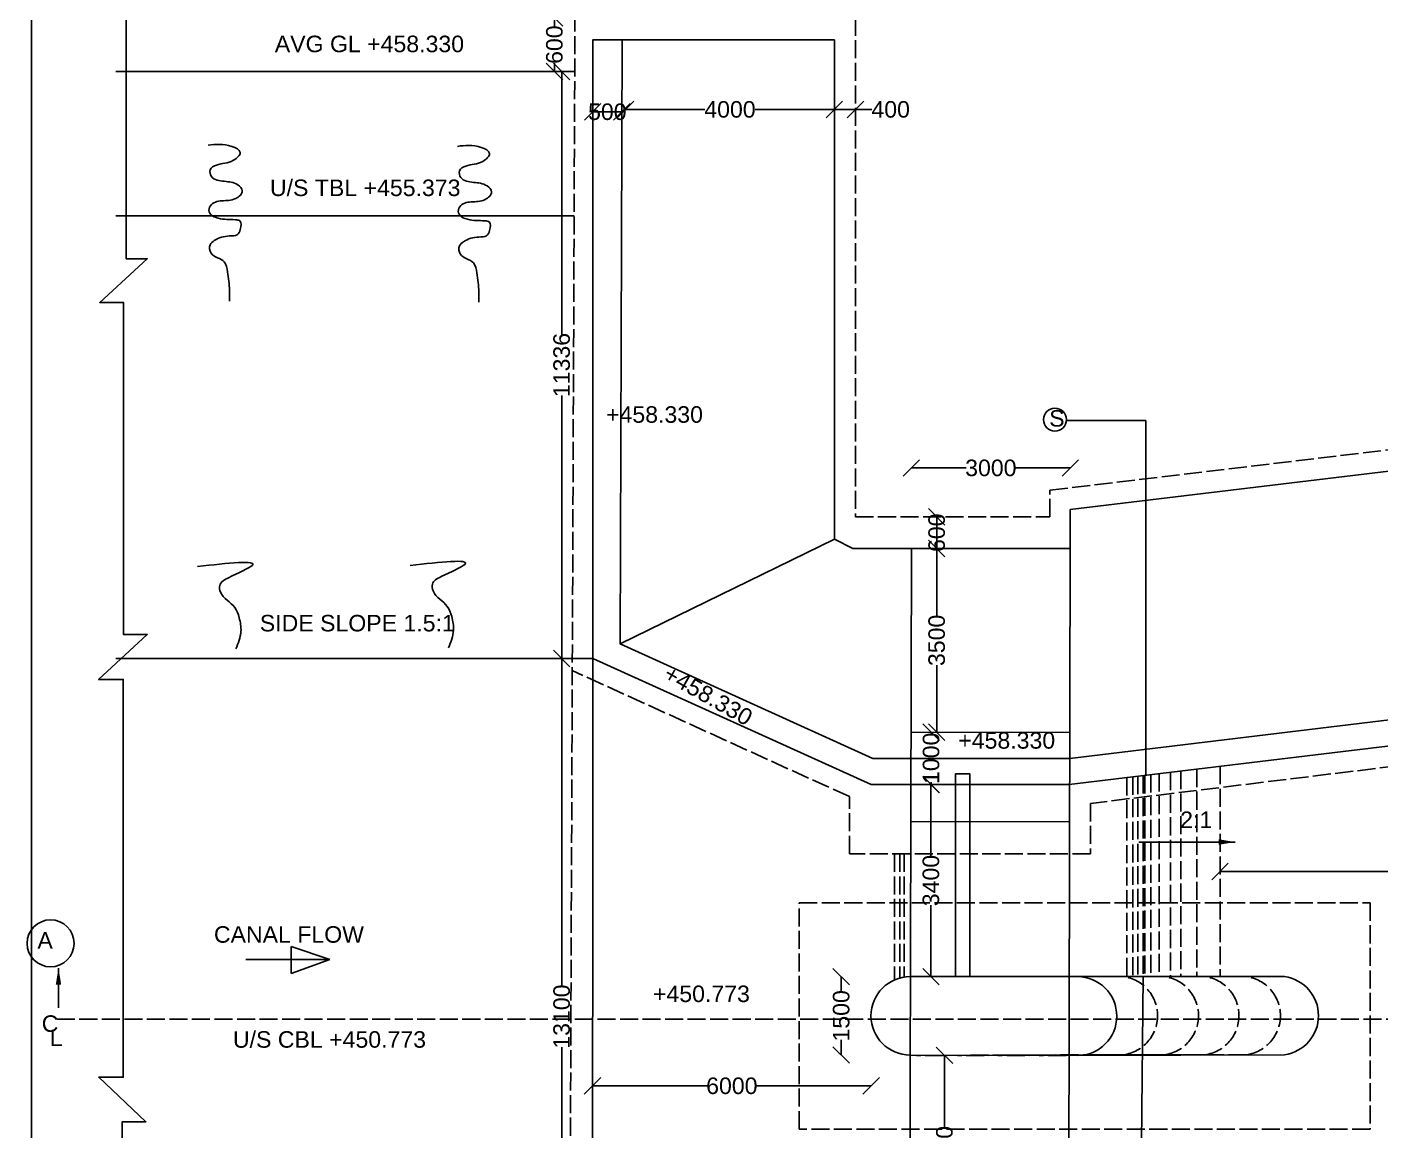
# Model space of a CAD drawing. Header units: millimetres. Extents: x 2279913 to 2283664, y 18293386 to 18295709.
# Drawn here: x 2279913 to 2280814, y 18294194 to 18294929 of the extents above; entities that cross this region are included whole.
import ezdxf

# ---------------------------------------------------------------- set-up
doc = ezdxf.new("R2010")
doc.units = ezdxf.units.MM
doc.header["$MEASUREMENT"] = 0
doc.linetypes.add('ACAD_ISO02W100', pattern=[15, 12, -3])
doc.layers.add('DRAWING', color=2, linetype='Continuous')
doc.layers.add('TEXT', color=2, linetype='Continuous')
doc.styles.get("Standard").update_dxf_attribs({"font": 'arial.ttf', "height": 11})
doc.dimstyles.get("Standard").update_dxf_attribs({"dimtxt": 11, "dimasz": 11, "dimexe": 0.18, "dimexo": 0.0625, "dimgap": 0.09, "dimtad": 0, "dimdec": 0, "dimzin": 0, "dimdsep": 46, "dimtxsty": 'Standard', "dimblk": 'OBLIQUE', "dimcen": 0.09, "dimse1": 1, "dimse2": 1, "dimadec": 0, "dimazin": 0, "dimtfac": 1, "dimtdec": 0, "dimtofl": 0, "dimtmove": 0, "dimatfit": 3, "dimfxl": 1, "dimtolj": 1, "dimtzin": 0, "dimarcsym": 0})

# ---------------------------------------------------------------- blocks, each defined once
blk = doc.blocks.new('_Oblique')
at = {"color": 0, "linetype": 'ByBlock', "lineweight": -2}
blk.add_line((-0.5, -0.5), (0.5, 0.5), dxfattribs=at)
blk = doc.blocks.new('*D81')
at = {"layer": 'Defpoints', "color": 0, "transparency": 16777216}
for p in [(2280450.26, 18294951.62), (2280289.35, 18294920.5), (2280450.26, 18294920.5)]:
    blk.add_point(p, dxfattribs=at)
at = {"layer": 'TEXT', "color": 0, "lineweight": -2, "transparency": 16777216}
for p, q in [((2280289.35, 18294951.62), (2280353.09, 18294951.62)), ((2280450.26, 18294951.62), (2280386.52, 18294951.62))]:
    blk.add_line(p, q, dxfattribs=at)
at = {"layer": 'TEXT', "color": 0, "lineweight": -2, "transparency": 16777216, "xscale": 11, "yscale": 11, "zscale": 11, "rotation": 180}
blk.add_blockref('_Oblique', (2280289.35, 18294951.62), dxfattribs=at)
at = {"layer": 'TEXT', "color": 0, "lineweight": -2, "transparency": 16777216, "xscale": 11, "yscale": 11, "zscale": 11}
blk.add_blockref('_Oblique', (2280450.26, 18294951.62), dxfattribs=at)
at = {"layer": 'TEXT', "color": 0, "transparency": 16777216, "insert": (2280369.81, 18294951.62), "char_height": 11, "attachment_point": 5}
blk.add_mtext('\\A1;4500', dxfattribs=at)
blk = doc.blocks.new('*D82')
at = {"layer": 'Defpoints', "color": 0, "transparency": 16777216}
for p in [(2280289.35, 18294872.65), (2280308.76, 18294872.59), (2280308.76, 18294872.59)]:
    blk.add_point(p, dxfattribs=at)
at = {"layer": 'TEXT', "color": 0, "lineweight": -2, "transparency": 16777216}
blk.add_line((2280289.35, 18294872.59), (2280308.76, 18294872.59), dxfattribs=at)
at = {"layer": 'TEXT', "color": 0, "lineweight": -2, "transparency": 16777216, "xscale": 11, "yscale": 11, "zscale": 11, "rotation": 180}
blk.add_blockref('_Oblique', (2280289.35, 18294872.59), dxfattribs=at)
at = {"layer": 'TEXT', "color": 0, "lineweight": -2, "transparency": 16777216, "xscale": 11, "yscale": 11, "zscale": 11}
blk.add_blockref('_Oblique', (2280308.76, 18294872.59), dxfattribs=at)
at = {"layer": 'TEXT', "color": 0, "transparency": 16777216, "insert": (2280299.06, 18294872.59), "char_height": 11, "attachment_point": 5}
blk.add_mtext('\\A1;500', dxfattribs=at)
blk = doc.blocks.new('*D83')
at = {"layer": 'Defpoints', "color": 0, "transparency": 16777216}
for p in [(2280311.19, 18294875.02), (2280450.26, 18294875.02), (2280450.26, 18294874.17)]:
    blk.add_point(p, dxfattribs=at)
at = {"layer": 'TEXT', "color": 0, "lineweight": -2, "transparency": 16777216}
for p, q in [((2280311.19, 18294874.17), (2280364.01, 18294874.17)), ((2280450.26, 18294874.17), (2280397.44, 18294874.17))]:
    blk.add_line(p, q, dxfattribs=at)
at = {"layer": 'TEXT', "color": 0, "lineweight": -2, "transparency": 16777216, "xscale": 11, "yscale": 11, "zscale": 11, "rotation": 180}
blk.add_blockref('_Oblique', (2280311.19, 18294874.17), dxfattribs=at)
at = {"layer": 'TEXT', "color": 0, "lineweight": -2, "transparency": 16777216, "xscale": 11, "yscale": 11, "zscale": 11}
blk.add_blockref('_Oblique', (2280450.26, 18294874.17), dxfattribs=at)
at = {"layer": 'TEXT', "color": 0, "transparency": 16777216, "insert": (2280380.73, 18294874.17), "char_height": 11, "attachment_point": 5}
blk.add_mtext('\\A1;4000', dxfattribs=at)
blk = doc.blocks.new('*D84')
at = {"layer": 'Defpoints', "color": 0, "transparency": 16777216}
for p in [(2280450.26, 18294874.17), (2280464.28, 18294874.17), (2280464.28, 18294874.17)]:
    blk.add_point(p, dxfattribs=at)
at = {"layer": 'TEXT', "color": 0, "lineweight": -2, "transparency": 16777216}
for p, q in [((2280450.26, 18294874.17), (2280464.28, 18294874.17)), ((2280464.28, 18294874.17), (2280475.28, 18294874.17))]:
    blk.add_line(p, q, dxfattribs=at)
at = {"layer": 'TEXT', "color": 0, "lineweight": -2, "transparency": 16777216, "xscale": 11, "yscale": 11, "zscale": 11, "rotation": 180}
blk.add_blockref('_Oblique', (2280450.26, 18294874.17), dxfattribs=at)
at = {"layer": 'TEXT', "color": 0, "lineweight": -2, "transparency": 16777216, "xscale": 11, "yscale": 11, "zscale": 11}
blk.add_blockref('_Oblique', (2280464.28, 18294874.17), dxfattribs=at)
at = {"layer": 'TEXT', "color": 0, "transparency": 16777216, "insert": (2280487.72, 18294874.17), "char_height": 11, "attachment_point": 5}
blk.add_mtext('\\A1;400', dxfattribs=at)
blk = doc.blocks.new('*D85')
at = {"layer": 'Defpoints', "color": 0, "transparency": 16777216}
for p in [(2280277.5, 18294935.23), (2280263.86, 18294899.41), (2280277.5, 18294899.41)]:
    blk.add_point(p, dxfattribs=at)
at = {"layer": 'TEXT', "color": 0, "lineweight": -2, "transparency": 16777216}
for p, q in [((2280263.86, 18294935.23), (2280263.86, 18294929.57)), ((2280263.86, 18294899.41), (2280263.86, 18294905.07))]:
    blk.add_line(p, q, dxfattribs=at)
at = {"layer": 'TEXT', "color": 0, "lineweight": -2, "transparency": 16777216, "xscale": 11, "yscale": 11, "zscale": 11}
for p, rotation in [((2280263.86, 18294935.23), 90), ((2280263.86, 18294899.41), 270)]:
    blk.add_blockref('_Oblique', p, dxfattribs=dict(at, rotation=rotation))
at = {"layer": 'TEXT', "color": 0, "transparency": 16777216, "insert": (2280263.86, 18294917.32), "char_height": 11, "attachment_point": 5, "rotation": 90}
blk.add_mtext('\\A1;600', dxfattribs=at)
blk = doc.blocks.new('*D86')
at = {"layer": 'Defpoints', "color": 0, "transparency": 16777216}
for p in [(2280263.86, 18294899.41), (2280263.86, 18294508.7), (2280268.68, 18294508.7)]:
    blk.add_point(p, dxfattribs=at)
at = {"layer": 'TEXT', "color": 0, "lineweight": -2, "transparency": 16777216}
for p, q in [((2280268.68, 18294899.41), (2280268.68, 18294724.32)), ((2280268.68, 18294508.7), (2280268.68, 18294683.79))]:
    blk.add_line(p, q, dxfattribs=at)
at = {"layer": 'TEXT', "color": 0, "lineweight": -2, "transparency": 16777216, "xscale": 11, "yscale": 11, "zscale": 11}
for p, rotation in [((2280268.68, 18294899.41), 90), ((2280268.68, 18294508.7), 270)]:
    blk.add_blockref('_Oblique', p, dxfattribs=dict(at, rotation=rotation))
at = {"layer": 'TEXT', "color": 0, "transparency": 16777216, "insert": (2280268.68, 18294704.06), "char_height": 11, "attachment_point": 5, "rotation": 90}
blk.add_mtext('\\A1;11336', dxfattribs=at)
blk = doc.blocks.new('*D87')
at = {"layer": 'Defpoints', "color": 0, "transparency": 16777216}
for p in [(2280268.68, 18294508.7), (2280268.68, 18294031.87), (2280268.68, 18294031.87)]:
    blk.add_point(p, dxfattribs=at)
at = {"layer": 'TEXT', "color": 0, "lineweight": -2, "transparency": 16777216}
for p, q in [((2280268.68, 18294508.7), (2280268.68, 18294290.54)), ((2280268.68, 18294031.87), (2280268.68, 18294250.04))]:
    blk.add_line(p, q, dxfattribs=at)
at = {"layer": 'TEXT', "color": 0, "lineweight": -2, "transparency": 16777216, "xscale": 11, "yscale": 11, "zscale": 11}
for p, rotation in [((2280268.68, 18294508.7), 90), ((2280268.68, 18294031.87), 270)]:
    blk.add_blockref('_Oblique', p, dxfattribs=dict(at, rotation=rotation))
at = {"layer": 'TEXT', "color": 0, "transparency": 16777216, "insert": (2280268.68, 18294270.29), "char_height": 11, "attachment_point": 5, "rotation": 90}
blk.add_mtext('\\A1;13100', dxfattribs=at)
blk = doc.blocks.new('*D103')
at = {"layer": 'Defpoints', "color": 0, "transparency": 16777216}
for p in [(2280523.24, 18294244.48), (2280523.25, 18294116.39), (2280523.54, 18294116.39)]:
    blk.add_point(p, dxfattribs=at)
at = {"layer": 'TEXT', "color": 0, "lineweight": -2, "transparency": 16777216}
for p, q in [((2280523.54, 18294244.48), (2280523.54, 18294196.93)), ((2280523.54, 18294116.39), (2280523.54, 18294163.94))]:
    blk.add_line(p, q, dxfattribs=at)
at = {"layer": 'TEXT', "color": 0, "lineweight": -2, "transparency": 16777216, "xscale": 11, "yscale": 11, "zscale": 11}
for p, rotation in [((2280523.54, 18294244.48), 90), ((2280523.54, 18294116.39), 270)]:
    blk.add_blockref('_Oblique', p, dxfattribs=dict(at, rotation=rotation))
at = {"layer": 'TEXT', "color": 0, "transparency": 16777216, "insert": (2280523.54, 18294180.44), "char_height": 11, "attachment_point": 5, "rotation": 90}
blk.add_mtext('\\A1;3400', dxfattribs=at)
blk = doc.blocks.new('*D104')
at = {"layer": 'Defpoints', "color": 0, "transparency": 16777216}
for p in [(2280289.23, 18294268.69), (2280474.71, 18294268.69), (2280289.23, 18294224.16)]:
    blk.add_point(p, dxfattribs=at)
at = {"layer": 'TEXT', "color": 0, "lineweight": -2, "transparency": 16777216}
for p, q in [((2280289.23, 18294224.16), (2280365.44, 18294224.16)), ((2280474.71, 18294224.16), (2280398.5, 18294224.16))]:
    blk.add_line(p, q, dxfattribs=at)
at = {"layer": 'TEXT', "color": 0, "lineweight": -2, "transparency": 16777216, "xscale": 11, "yscale": 11, "zscale": 11, "rotation": 180}
blk.add_blockref('_Oblique', (2280289.23, 18294224.16), dxfattribs=at)
at = {"layer": 'TEXT', "color": 0, "lineweight": -2, "transparency": 16777216, "xscale": 11, "yscale": 11, "zscale": 11}
blk.add_blockref('_Oblique', (2280474.71, 18294224.16), dxfattribs=at)
at = {"layer": 'TEXT', "color": 0, "transparency": 16777216, "insert": (2280381.97, 18294224.16), "char_height": 11, "attachment_point": 5}
blk.add_mtext('\\A1;6000', dxfattribs=at)
blk = doc.blocks.new('*D105')
at = {"layer": 'Defpoints', "color": 0, "transparency": 16777216}
for p in [(2280500.79, 18294296.9), (2280454.81, 18294244.69), (2280500.79, 18294244.69)]:
    blk.add_point(p, dxfattribs=at)
at = {"layer": 'TEXT', "color": 0, "lineweight": -2, "transparency": 16777216}
for p, q in [((2280454.81, 18294296.9), (2280454.81, 18294286.78)), ((2280454.81, 18294244.69), (2280454.81, 18294254.82))]:
    blk.add_line(p, q, dxfattribs=at)
at = {"layer": 'TEXT', "color": 0, "lineweight": -2, "transparency": 16777216, "xscale": 11, "yscale": 11, "zscale": 11}
for p, rotation in [((2280454.81, 18294296.9), 90), ((2280454.81, 18294244.69), 270)]:
    blk.add_blockref('_Oblique', p, dxfattribs=dict(at, rotation=rotation))
at = {"layer": 'TEXT', "color": 0, "transparency": 16777216, "insert": (2280454.81, 18294270.8), "char_height": 11, "attachment_point": 5, "rotation": 90}
blk.add_mtext('\\A1;1500', dxfattribs=at)
blk = doc.blocks.new('*D106')
at = {"layer": 'Defpoints', "color": 0, "transparency": 16777216}
for p in [(2280514.55, 18294424.85), (2280514.55, 18294296.9), (2280514.55, 18294296.9)]:
    blk.add_point(p, dxfattribs=at)
at = {"layer": 'TEXT', "color": 0, "lineweight": -2, "transparency": 16777216}
for p, q in [((2280514.55, 18294424.85), (2280514.55, 18294377.37)), ((2280514.55, 18294296.9), (2280514.55, 18294344.38))]:
    blk.add_line(p, q, dxfattribs=at)
at = {"layer": 'TEXT', "color": 0, "lineweight": -2, "transparency": 16777216, "xscale": 11, "yscale": 11, "zscale": 11}
for p, rotation in [((2280514.55, 18294424.85), 90), ((2280514.55, 18294296.9), 270)]:
    blk.add_blockref('_Oblique', p, dxfattribs=dict(at, rotation=rotation))
at = {"layer": 'TEXT', "color": 0, "transparency": 16777216, "insert": (2280514.55, 18294360.87), "char_height": 11, "attachment_point": 5, "rotation": 90}
blk.add_mtext('\\A1;3400', dxfattribs=at)
blk = doc.blocks.new('*D107')
at = {"layer": 'Defpoints', "color": 0, "transparency": 16777216}
for p in [(2280514.64, 18294459.63), (2280514.64, 18294459.63), (2280514.55, 18294424.85)]:
    blk.add_point(p, dxfattribs=at)
at = {"layer": 'TEXT', "color": 0, "lineweight": -2, "transparency": 16777216}
for p, q in [((2280514.64, 18294459.63), (2280514.64, 18294458.22)), ((2280514.64, 18294424.85), (2280514.64, 18294426.26))]:
    blk.add_line(p, q, dxfattribs=at)
at = {"layer": 'TEXT', "color": 0, "lineweight": -2, "transparency": 16777216, "xscale": 11, "yscale": 11, "zscale": 11}
for p, rotation in [((2280514.64, 18294459.63), 90), ((2280514.64, 18294424.85), 270)]:
    blk.add_blockref('_Oblique', p, dxfattribs=dict(at, rotation=rotation))
at = {"layer": 'TEXT', "color": 0, "transparency": 16777216, "insert": (2280514.64, 18294442.24), "char_height": 11, "attachment_point": 5, "rotation": 90}
blk.add_mtext('\\A1;1000', dxfattribs=at)
blk = doc.blocks.new('*D108')
at = {"layer": 'Defpoints', "color": 0, "transparency": 16777216}
for p in [(2280514.64, 18294581.85), (2280518.38, 18294581.85), (2280514.64, 18294459.63)]:
    blk.add_point(p, dxfattribs=at)
at = {"layer": 'TEXT', "color": 0, "lineweight": -2, "transparency": 16777216}
for p, q in [((2280518.38, 18294581.85), (2280518.38, 18294537.23)), ((2280518.38, 18294459.63), (2280518.38, 18294504.25))]:
    blk.add_line(p, q, dxfattribs=at)
at = {"layer": 'TEXT', "color": 0, "lineweight": -2, "transparency": 16777216, "xscale": 11, "yscale": 11, "zscale": 11}
for p, rotation in [((2280518.38, 18294581.85), 90), ((2280518.38, 18294459.63), 270)]:
    blk.add_blockref('_Oblique', p, dxfattribs=dict(at, rotation=rotation))
at = {"layer": 'TEXT', "color": 0, "transparency": 16777216, "insert": (2280518.38, 18294520.74), "char_height": 11, "attachment_point": 5, "rotation": 90}
blk.add_mtext('\\A1;3500', dxfattribs=at)
blk = doc.blocks.new('*D109')
at = {"layer": 'Defpoints', "color": 0, "transparency": 16777216}
for p in [(2280518.38, 18294602.93), (2280518.38, 18294602.93), (2280518.38, 18294581.85)]:
    blk.add_point(p, dxfattribs=at)
at = {"layer": 'TEXT', "color": 0, "lineweight": -2, "transparency": 16777216}
blk.add_line((2280518.38, 18294581.85), (2280518.38, 18294602.93), dxfattribs=at)
at = {"layer": 'TEXT', "color": 0, "lineweight": -2, "transparency": 16777216, "xscale": 11, "yscale": 11, "zscale": 11}
for p, rotation in [((2280518.38, 18294602.93), 90), ((2280518.38, 18294581.85), 270)]:
    blk.add_blockref('_Oblique', p, dxfattribs=dict(at, rotation=rotation))
at = {"layer": 'TEXT', "color": 0, "transparency": 16777216, "insert": (2280518.38, 18294592.39), "char_height": 11, "attachment_point": 5, "rotation": 90}
blk.add_mtext('\\A1;600', dxfattribs=at)
blk = doc.blocks.new('*D110')
at = {"layer": 'Defpoints', "color": 0, "transparency": 16777216}
for p in [(2280607.33, 18294635.51), (2280501.51, 18294581.85), (2280607.33, 18294581.59)]:
    blk.add_point(p, dxfattribs=at)
at = {"layer": 'TEXT', "color": 0, "lineweight": -2, "transparency": 16777216}
for p, q in [((2280501.51, 18294635.51), (2280537.93, 18294635.51)), ((2280607.33, 18294635.51), (2280570.91, 18294635.51))]:
    blk.add_line(p, q, dxfattribs=at)
at = {"layer": 'TEXT', "color": 0, "lineweight": -2, "transparency": 16777216, "xscale": 11, "yscale": 11, "zscale": 11, "rotation": 180}
blk.add_blockref('_Oblique', (2280501.51, 18294635.51), dxfattribs=at)
at = {"layer": 'TEXT', "color": 0, "lineweight": -2, "transparency": 16777216, "xscale": 11, "yscale": 11, "zscale": 11}
blk.add_blockref('_Oblique', (2280607.33, 18294635.51), dxfattribs=at)
at = {"layer": 'TEXT', "color": 0, "transparency": 16777216, "insert": (2280554.42, 18294635.51), "char_height": 11, "attachment_point": 5}
blk.add_mtext('\\A1;3000', dxfattribs=at)
blk = doc.blocks.new('*D115')
at = {"layer": 'Defpoints', "color": 0, "transparency": 16777216}
for p in [(2281163.24, 18294367.74), (2280707, 18294366.91), (2280707, 18294366.91)]:
    blk.add_point(p, dxfattribs=at)
at = {"layer": 'TEXT', "color": 0, "lineweight": -2, "transparency": 16777216}
for p, q in [((2280707, 18294366.91), (2280914.87, 18294366.91)), ((2281163.24, 18294366.91), (2280955.37, 18294366.91))]:
    blk.add_line(p, q, dxfattribs=at)
at = {"layer": 'TEXT', "color": 0, "lineweight": -2, "transparency": 16777216, "xscale": 11, "yscale": 11, "zscale": 11, "rotation": 180}
blk.add_blockref('_Oblique', (2280707, 18294366.91), dxfattribs=at)
at = {"layer": 'TEXT', "color": 0, "lineweight": -2, "transparency": 16777216, "xscale": 11, "yscale": 11, "zscale": 11}
blk.add_blockref('_Oblique', (2281163.24, 18294366.91), dxfattribs=at)
at = {"layer": 'TEXT', "color": 0, "transparency": 16777216, "insert": (2280935.12, 18294366.91), "char_height": 11, "attachment_point": 5}
blk.add_mtext('\\A1;13000', dxfattribs=at)

msp = doc.modelspace()

# ---------------------------------------------------------------- linework, layer by layer
at = {"layer": 'DRAWING', "color": 0}
for points in [[(2279971.9, 18293500.99), (2279971.9, 18293867.13), (2279990.33, 18293867.13), (2279959.25, 18293895.79), (2279976.11, 18293895.79), (2279976.11, 18294200.33), (2279991.87, 18294200.33), (2279960.42, 18294229.95), (2279976.73, 18294229.95), (2279976.73, 18294494.76), (2279960.33, 18294494.76), (2279992.77, 18294524.66), (2279976.86, 18294524.66), (2279976.86, 18294745.7), (2279961.16, 18294745.7), (2279992.78, 18294774.79), (2279978.66, 18294774.79), (2279978.66, 18295090.62)], [(2280275.78, 18294508.7), (2280289.35, 18294508.7), (2280289.35, 18294920.5), (2280450.26, 18294920.5), (2280450.26, 18294588.15), (2280462.54, 18294581.85), (2280607.34, 18294581.85), (2280607.34, 18294607.95), (2281072.09, 18294663.72), (2281072.09, 18294789.27), (2281255.19, 18294789.27), (2281255.19, 18294502.84), (2280606.61, 18294424.85), (2280474.7, 18294424.85), (2280289.35, 18294508.7)], [(2280308.92, 18294920.5), (2280307.59, 18294518.53), (2280450.26, 18294588.15)], [(2279971.9, 18294899.41), (2280277.36, 18294899.41)], [(2279971.9, 18294803.27), (2280276.97, 18294803.27)], [(2280307.59, 18294518.53), (2280475.77, 18294442.19), (2280606.93, 18294442.19), (2281236.23, 18294518.14), (2281236.23, 18294789.27)], [(2280501.51, 18294581.85), (2280499.95, 18293958.27), (2280605.82, 18293958.27), (2280607.34, 18294581.85)], [(2279971.9, 18294508.7), (2280275.78, 18294508.7)], [(2280289.35, 18294508.7), (2280289.11, 18294031.87)], [(2280501.2, 18294459.66), (2280607.04, 18294459.4)], [(2280606.89, 18294400.01), (2280501.05, 18294400.28)]]:
    msp.add_lwpolyline(points, dxfattribs=at)
at = {"layer": 'DRAWING', "color": 0, "linetype": 'ACAD_ISO02W100'}
for points in [[(2280272.14, 18293606.03), (2280277.5, 18294935.23), (2280464.28, 18294935.23), (2280464.28, 18294602.93), (2280593.69, 18294602.93), (2280593.69, 18294620.66), (2281057.77, 18294676.06), (2281057.77, 18294803.22), (2281269.23, 18294803.22), (2281267.66, 18294490.22), (2281257.16, 18294490.22)], [(2281257.16, 18294490.22), (2280620.75, 18294412.21), (2280620.75, 18294378.65), (2280460.31, 18294378.65), (2280460.31, 18294416.72), (2280275.75, 18294500.59)], [(2280655.79, 18294430.76), (2280655.79, 18294296.9)], [(2280656.94, 18294430.9), (2280656.94, 18294296.9)], [(2280661.03, 18294431.39), (2280661.03, 18294296.9)], [(2280666.4, 18294432.04), (2280666.4, 18294296.9)], [(2280673.95, 18294432.95), (2280673.95, 18294296.9)], [(2280680.99, 18294433.79), (2280680.99, 18294296.9)], [(2280691.48, 18294435.05), (2280691.48, 18294296.9)], [(2280707, 18294436.92), (2280707, 18294296.9)], [(2280645.04, 18294429.47), (2280645.04, 18294296.9)], [(2280649.01, 18294429.95), (2280649.01, 18294296.9)], [(2280652.33, 18294430.35), (2280652.33, 18294296.9)], [(2280490.28, 18294378.65), (2280490.28, 18294294.72)], [(2280493.73, 18294378.65), (2280493.73, 18294295.95)], [(2280496.78, 18294378.65), (2280496.78, 18294296.6)], [(2279932.52, 18294268.69), (2281531.69, 18294268.69)]]:
    msp.add_lwpolyline(points, dxfattribs=at)
at = {"layer": 'DRAWING', "color": 0}
msp.add_lwpolyline([(2280530.85, 18294296.9), (2280540.52, 18294296.9), (2280540.52, 18294431.81), (2280530.85, 18294431.81)], close=True, dxfattribs=at)
at = {"layer": 'DRAWING', "color": 0, "linetype": 'ACAD_ISO02W100'}
msp.add_lwpolyline([(2280426.86, 18294346.06), (2280806.93, 18294346.06), (2280806.93, 18294195.34), (2280426.86, 18294195.34)], close=True, dxfattribs=at)
at = {"layer": 'DRAWING', "color": 0}
for points in [[(2280500.79, 18294296.9), (2280612.02, 18294296.9, -1), (2280612.02, 18294244.41), (2280500.66, 18294244.69, -0.997497), (2280500.66, 18294296.9, -0.001253)], [(2280612.02, 18294296.9), (2280749.91, 18294296.9, -0.871472), (2280749.91, 18294244.93), (2280612.02, 18294244.41)]]:
    msp.add_lwpolyline(points, format="xyb", dxfattribs=at)
at = {"layer": 'DRAWING', "color": 0, "linetype": 'ACAD_ISO02W100'}
for points in [[(2280504.89, 18294296.9), (2280642.78, 18294296.9, -0.871472), (2280642.78, 18294244.93), (2280504.89, 18294244.41)], [(2280532.15, 18294296.9), (2280670.04, 18294296.9, -0.871472), (2280670.04, 18294244.93), (2280532.15, 18294244.41)], [(2280559.1, 18294296.9), (2280696.98, 18294296.9, -0.871472), (2280696.98, 18294244.93), (2280559.1, 18294244.41)], [(2280586.68, 18294296.9), (2280724.57, 18294296.9, -0.871472), (2280724.57, 18294244.93), (2280586.68, 18294244.41)]]:
    msp.add_lwpolyline(points, format="xyb", dxfattribs=at)
at = {"layer": 'TEXT', "color": 0}
msp.add_lwpolyline([(2283642.26, 18293385.77), (2279915.65, 18293385.77), (2279915.65, 18295708.96), (2283642.26, 18295708.96)], close=True, dxfattribs=at)
for points in [[(2280604.48, 18294667.12), (2280657.56, 18294667.12), (2280657.56, 18294430.97)], [(2280088.61, 18294316.95), (2280088.61, 18294299.05)], [(2280088.61, 18294316.95), (2280114.33, 18294308.27)], [(2280058.39, 18294308.27), (2280114.33, 18294308.27)], [(2280088.61, 18294299.05), (2280114.33, 18294308.27)], [(2280550.32, 18294185.61), (2280654.67, 18294185.61), (2280655.79, 18294296.9)]]:
    msp.add_lwpolyline(points, dxfattribs=at)
for centre, radius in [((2280597.11, 18294667.71), 7.65), ((2279928.37, 18294319.06), 15.64)]:
    msp.add_circle(centre, radius, dxfattribs=at)
for points in [[(2280033.25, 18294850.35), (2280049.15, 18294849.56), (2280054.6, 18294845.63), (2280050.16, 18294840.36), (2280038.75, 18294837.18), (2280034.65, 18294833.98), (2280035.55, 18294829.55), (2280044.03, 18294826.35), (2280053.03, 18294823.97), (2280056.01, 18294820.16), (2280051.62, 18294814.88), (2280042.41, 18294813.37), (2280034.77, 18294810.11), (2280033.98, 18294805.98), (2280040.05, 18294801.78), (2280051.51, 18294800.77), (2280054.49, 18294800.04), (2280054.71, 18294794.37), (2280052.69, 18294790.78), (2280047.51, 18294789.96), (2280037.4, 18294786.88), (2280034.65, 18294784.01), (2280035.15, 18294778.68), (2280044.04, 18294772.7), (2280046.23, 18294766.13), (2280047.52, 18294753.58), (2280047.41, 18294746.51)], [(2280199.27, 18294849.63), (2280215.16, 18294848.85), (2280220.61, 18294844.92), (2280216.18, 18294839.64), (2280204.77, 18294836.47), (2280200.67, 18294833.27), (2280201.56, 18294828.84), (2280210.05, 18294825.64), (2280219.04, 18294823.26), (2280222.02, 18294819.44), (2280217.64, 18294814.17), (2280208.42, 18294812.65), (2280200.78, 18294809.4), (2280200, 18294805.27), (2280206.06, 18294801.06), (2280217.52, 18294800.05), (2280220.5, 18294799.32), (2280220.73, 18294793.66), (2280218.7, 18294790.06), (2280213.53, 18294789.25), (2280203.41, 18294786.16), (2280200.66, 18294783.3), (2280201.17, 18294777.97), (2280210.05, 18294771.98), (2280212.24, 18294765.42), (2280213.54, 18294752.87), (2280213.42, 18294745.8)], [(2280167.75, 18294570.67), (2280204.15, 18294571.36), (2280188.51, 18294563.2), (2280182.6, 18294558.15), (2280183.09, 18294553.63), (2280192.54, 18294543.38), (2280195.5, 18294536.59), (2280196.68, 18294527.45), (2280193.33, 18294515.86)], [(2280026.2, 18294569.92), (2280062.6, 18294570.61), (2280046.95, 18294562.45), (2280041.05, 18294557.39), (2280041.54, 18294552.87), (2280050.99, 18294542.62), (2280053.94, 18294535.84), (2280055.13, 18294526.7), (2280051.78, 18294515.1)]]:
    msp.add_spline(points, degree=3, dxfattribs=at)

# ---------------------------------------------------------------- texts
for s, p in [('AVG GL +458.330', (2280077.68, 18294912.31)), ('U/S TBL +455.373', (2280074.45, 18294816.52)), ('+458.330', (2280298.22, 18294665.61)), ('S', (2280593.27, 18294663.08)), ('SIDE SLOPE 1.5:1', (2280067.69, 18294526.71)), ('+458.330', (2280532.73, 18294448.66)), ('2:1', (2280680.47, 18294395.86)), ('A', (2279919.62, 18294315.52)), ('CANAL FLOW ', (2280037.15, 18294319.48)), ('+450.773', (2280329.47, 18294279.97)), ('C', (2279922.49, 18294260.14)), ('L', (2279927.85, 18294250.67)), ('U/S CBL +450.773', (2280049.81, 18294249.58))]:
    msp.add_text(s, height=11, dxfattribs=at).set_placement(p)
msp.add_text('+458.330', height=11, rotation=330.41519, dxfattribs=at).set_placement((2280335.5, 18294495.27))

# ---------------------------------------------------------------- dimensions: what is measured, and where the dimension line sits
for base, p1, p2, text, picture, middle in [((2280450.26, 18294951.62), (2280289.35, 18294920.5), (2280450.26, 18294920.5), '4500', '*D81', (2280369.81, 18294951.62)), ((2280450.26, 18294874.17), (2280311.19, 18294875.02), (2280450.26, 18294875.02), '4000', '*D83', (2280380.73, 18294874.17)), ((2280464.28, 18294874.17), (2280450.26, 18294874.17), (2280464.28, 18294874.17), '400', '*D84', (2280487.72, 18294874.17)), ((2280607.33, 18294635.51), (2280501.51, 18294581.85), (2280607.33, 18294581.59), '3000', '*D110', (2280554.42, 18294635.51)), ((2280707, 18294366.91), (2281163.24, 18294367.74), (2280707, 18294366.91), '13000', '*D115', (2280935.12, 18294366.91)), ((2280289.23, 18294224.16), (2280474.71, 18294268.69), (2280289.23, 18294268.69), '6000', '*D104', (2280381.97, 18294224.16))]:
    dim = msp.add_linear_dim(base=base, p1=p1, p2=p2, text=text, dimstyle='Standard', dxfattribs=at)
    dim.commit()
    dim.dimension.update_dxf_attribs({"geometry": picture, "text_midpoint": middle})
for base, p1, p2, text, picture, middle in [((2280263.86, 18294899.41), (2280277.5, 18294935.23), (2280277.5, 18294899.41), '600', '*D85', (2280263.86, 18294917.32)), ((2280268.68, 18294508.7), (2280263.86, 18294899.41), (2280263.86, 18294508.7), '11336', '*D86', (2280268.68, 18294704.06)), ((2280518.38, 18294581.85), (2280514.64, 18294459.63), (2280514.64, 18294581.85), '3500', '*D108', (2280518.38, 18294520.74)), ((2280268.68, 18294031.87), (2280268.68, 18294508.7), (2280268.68, 18294031.87), '13100', '*D87', (2280268.68, 18294270.29)), ((2280514.64, 18294459.63), (2280514.55, 18294424.85), (2280514.64, 18294459.63), '1000', '*D107', (2280514.64, 18294442.24)), ((2280514.55, 18294296.9), (2280514.55, 18294424.85), (2280514.55, 18294296.9), '3400', '*D106', (2280514.55, 18294360.87)), ((2280454.81, 18294244.69), (2280500.79, 18294296.9), (2280500.79, 18294244.69), '1500', '*D105', (2280454.81, 18294270.8)), ((2280523.54, 18294116.39), (2280523.24, 18294244.48), (2280523.25, 18294116.39), '3400', '*D103', (2280523.54, 18294180.44))]:
    dim = msp.add_linear_dim(base=base, p1=p1, p2=p2, angle=90, text=text, dimstyle='Standard', dxfattribs=at)
    dim.commit()
    dim.dimension.update_dxf_attribs({"geometry": picture, "text_midpoint": middle})
dim = msp.add_linear_dim(base=(2280308.76, 18294872.59), p1=(2280289.35, 18294872.65), p2=(2280308.76, 18294872.59), text='500', dimstyle='Standard', dxfattribs=at)
dim.commit()
dim.dimension.update_dxf_attribs({"geometry": '*D82', "text_midpoint": (2280299.06, 18294872.59), "dimtype": 160})
dim = msp.add_linear_dim(base=(2280518.38, 18294602.93), p1=(2280518.38, 18294581.85), p2=(2280518.38, 18294602.93), angle=90, text='600', dimstyle='Standard', dxfattribs=at)
dim.commit()
dim.dimension.update_dxf_attribs({"geometry": '*D109', "text_midpoint": (2280518.38, 18294592.39), "dimtype": 160})

# ---------------------------------------------------------------- leaders
for points in [[(2280717.11, 18294386.51), (2280652.97, 18294386.51)], [(2279933.64, 18294302.54), (2279933.64, 18294276.18)]]:
    msp.add_leader(points, dimstyle='Standard', override={"dimgap": 0.09, "dimtad": 0}, dxfattribs=at)

doc.saveas('drawing.dxf')
